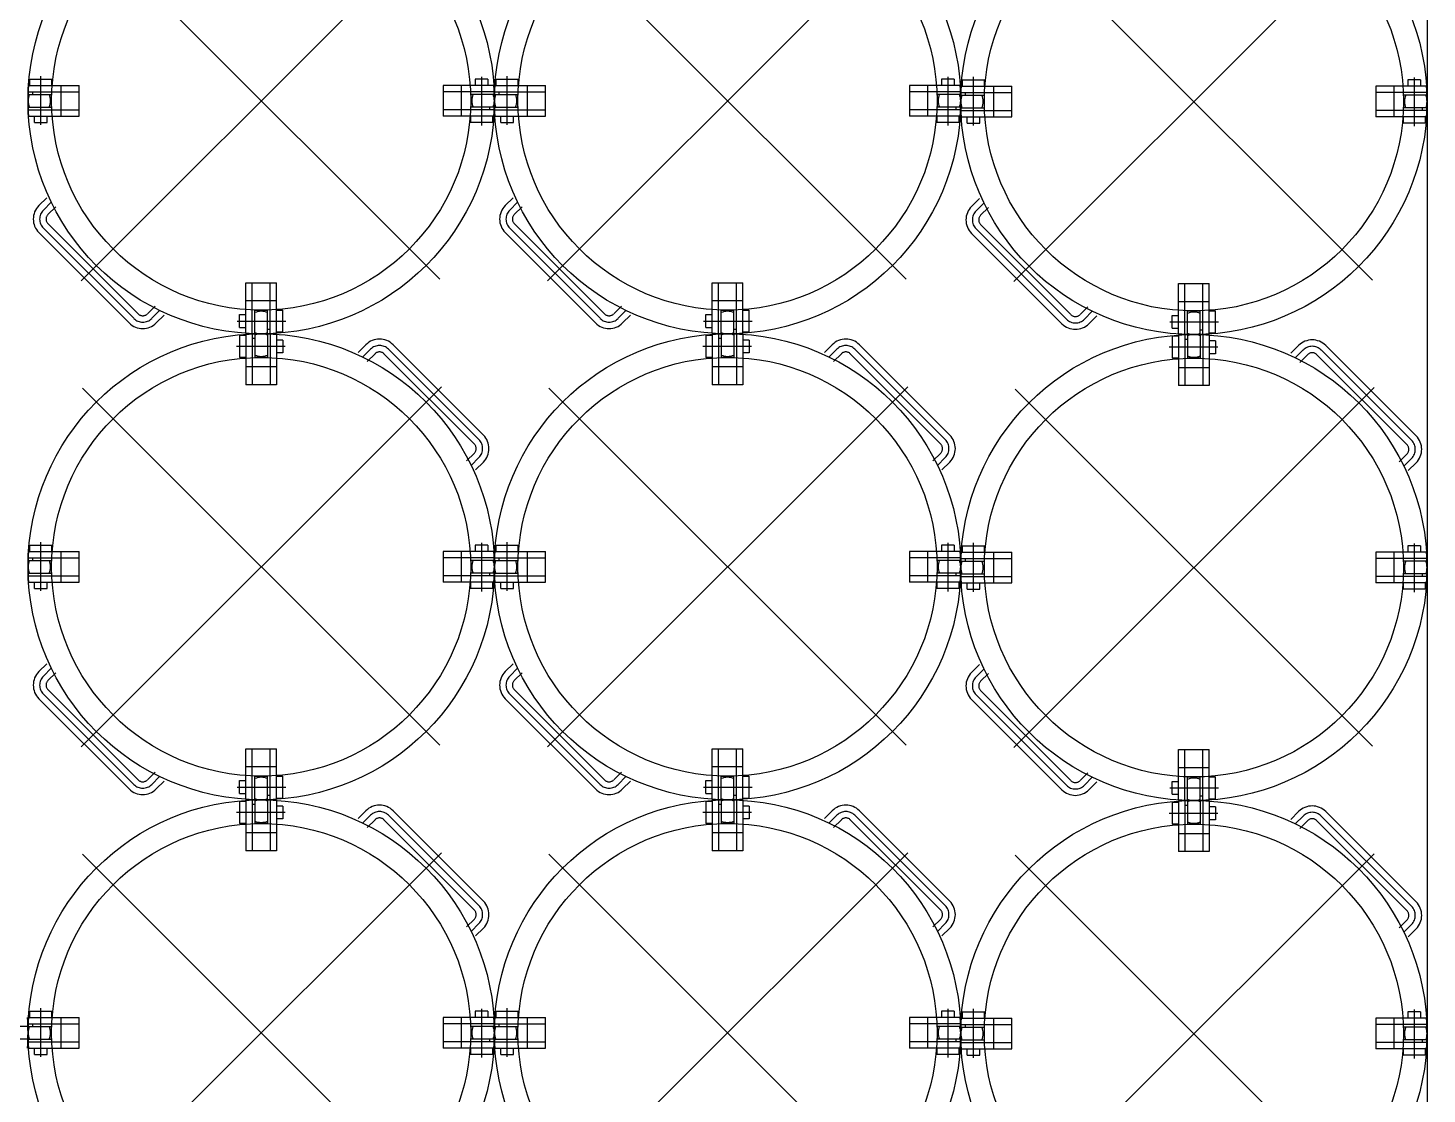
# Model space of a CAD drawing. Header units: millimetres. Extents: x 2185 to 8290, y 601 to 2456.
# Drawn here: x 6667.5 to 6678.45, y 1476.28 to 1484.63 of the extents above; entities that cross this region are included whole.
import ezdxf

# ---------------------------------------------------------------- set-up
doc = ezdxf.new("R2010")
doc.units = ezdxf.units.MM
doc.linetypes.add('CENTER2', pattern=[28.575, 19.05, -3.175, 3.175, -3.175])
doc.layers.add('НОВЫЙ', color=7, linetype='Continuous')
doc.layers.add('ТХ', color=7, linetype='Continuous')

msp = doc.modelspace()

# ---------------------------------------------------------------- linework, layer by layer
at = {"layer": 'НОВЫЙ', "color": 3, "linetype": 'CENTER2'}
for p, q in [((6667.915, 1482.648), (6670.735, 1485.467)), ((6670.723, 1482.66), (6667.927, 1485.456)), ((6671.565, 1482.648), (6674.385, 1485.467)), ((6674.373, 1482.66), (6671.577, 1485.456)), ((6675.215, 1482.642), (6678.035, 1485.461)), ((6678.023, 1482.653), (6675.227, 1485.45)), ((6667.915, 1478.998), (6670.735, 1481.817)), ((6670.723, 1479.01), (6667.927, 1481.806)), ((6671.565, 1478.998), (6674.385, 1481.817)), ((6674.373, 1479.01), (6671.577, 1481.806)), ((6675.215, 1478.992), (6678.035, 1481.811)), ((6678.023, 1479.003), (6675.227, 1481.8)), ((6667.915, 1475.348), (6670.735, 1478.167)), ((6670.723, 1475.36), (6667.927, 1478.156)), ((6671.565, 1475.348), (6674.385, 1478.167)), ((6674.373, 1475.36), (6671.577, 1478.156)), ((6675.215, 1475.342), (6678.035, 1478.161)), ((6678.023, 1475.353), (6675.227, 1478.15))]:
    msp.add_line(p, q, dxfattribs=at)
at = {"layer": 'НОВЫЙ', "color": 121, "linetype": 'CENTER2', "ltscale": 0.1}
for p, q in [((6667.6, 1483.869), (6667.6, 1484.251)), ((6671.05, 1484.246), (6671.05, 1483.865)), ((6671.25, 1483.869), (6671.25, 1484.251)), ((6674.7, 1484.246), (6674.7, 1483.865)), ((6674.9, 1483.863), (6674.9, 1484.245)), ((6678.35, 1484.24), (6678.35, 1483.858)), ((6669.136, 1482.333), (6669.518, 1482.333)), ((6672.786, 1482.333), (6673.168, 1482.333)), ((6676.436, 1482.327), (6676.818, 1482.327)), ((6669.513, 1482.133), (6669.132, 1482.133)), ((6673.163, 1482.133), (6672.782, 1482.133)), ((6676.813, 1482.127), (6676.432, 1482.127)), ((6667.6, 1480.219), (6667.6, 1480.601)), ((6671.05, 1480.596), (6671.05, 1480.215)), ((6671.25, 1480.219), (6671.25, 1480.601)), ((6674.7, 1480.596), (6674.7, 1480.215)), ((6674.9, 1480.213), (6674.9, 1480.595)), ((6678.35, 1480.59), (6678.35, 1480.208)), ((6669.136, 1478.683), (6669.518, 1478.683)), ((6672.786, 1478.683), (6673.168, 1478.683)), ((6676.436, 1478.677), (6676.818, 1478.677)), ((6669.513, 1478.483), (6669.132, 1478.483)), ((6673.163, 1478.483), (6672.782, 1478.483)), ((6676.813, 1478.477), (6676.432, 1478.477)), ((6667.6, 1476.569), (6667.6, 1476.951)), ((6671.05, 1476.946), (6671.05, 1476.565)), ((6671.25, 1476.569), (6671.25, 1476.951)), ((6674.7, 1476.946), (6674.7, 1476.565)), ((6674.9, 1476.563), (6674.9, 1476.945)), ((6678.35, 1476.94), (6678.35, 1476.558))]:
    msp.add_line(p, q, dxfattribs=at)
at = {"layer": 'НОВЫЙ', "color": 121, "linetype": 'CENTER2', "ltscale": 0.5}
for p, q in [((6667.585, 1483.237), (6667.646, 1483.299)), ((6671.235, 1483.237), (6671.296, 1483.299)), ((6674.885, 1483.231), (6674.946, 1483.292)), ((6667.621, 1483.202), (6667.682, 1483.263)), ((6667.656, 1483.167), (6667.717, 1483.228)), ((6671.271, 1483.202), (6671.332, 1483.263)), ((6671.306, 1483.167), (6671.367, 1483.228)), ((6674.921, 1483.196), (6674.982, 1483.257)), ((6674.956, 1483.161), (6675.017, 1483.222)), ((6668.363, 1482.389), (6667.656, 1483.096)), ((6672.013, 1482.389), (6671.306, 1483.096)), ((6675.663, 1482.383), (6674.956, 1483.09)), ((6668.292, 1482.318), (6667.585, 1483.025)), ((6668.328, 1482.354), (6667.621, 1483.061)), ((6671.942, 1482.318), (6671.235, 1483.025)), ((6671.978, 1482.354), (6671.271, 1483.061)), ((6675.592, 1482.312), (6674.885, 1483.019)), ((6675.628, 1482.347), (6674.921, 1483.055)), ((6668.434, 1482.389), (6668.495, 1482.45)), ((6668.469, 1482.354), (6668.53, 1482.415)), ((6672.084, 1482.389), (6672.145, 1482.45)), ((6672.119, 1482.354), (6672.18, 1482.415)), ((6675.734, 1482.383), (6675.795, 1482.444)), ((6668.504, 1482.318), (6668.566, 1482.379)), ((6672.154, 1482.318), (6672.216, 1482.379)), ((6675.769, 1482.347), (6675.83, 1482.409)), ((6675.804, 1482.312), (6675.866, 1482.373)), ((6670.145, 1482.147), (6670.084, 1482.086)), ((6670.18, 1482.112), (6670.119, 1482.051)), ((6671.029, 1481.405), (6670.322, 1482.112)), ((6671.064, 1481.44), (6670.357, 1482.147)), ((6673.795, 1482.147), (6673.734, 1482.086)), ((6673.83, 1482.112), (6673.769, 1482.051)), ((6674.679, 1481.405), (6673.972, 1482.112)), ((6674.714, 1481.44), (6674.007, 1482.147)), ((6677.445, 1482.141), (6677.384, 1482.08)), ((6677.48, 1482.106), (6677.419, 1482.045)), ((6678.329, 1481.399), (6677.622, 1482.106)), ((6678.364, 1481.434), (6677.657, 1482.141)), ((6670.216, 1482.076), (6670.155, 1482.015)), ((6670.994, 1481.369), (6670.286, 1482.076)), ((6673.866, 1482.076), (6673.805, 1482.015)), ((6674.644, 1481.369), (6673.936, 1482.076)), ((6677.516, 1482.07), (6677.455, 1482.009)), ((6678.294, 1481.363), (6677.586, 1482.07)), ((6670.994, 1481.299), (6670.932, 1481.237)), ((6671.029, 1481.263), (6670.968, 1481.202)), ((6671.064, 1481.228), (6671.003, 1481.167)), ((6674.644, 1481.299), (6674.582, 1481.237)), ((6674.679, 1481.263), (6674.618, 1481.202)), ((6674.714, 1481.228), (6674.653, 1481.167)), ((6678.294, 1481.293), (6678.232, 1481.231)), ((6678.329, 1481.257), (6678.268, 1481.196)), ((6678.364, 1481.222), (6678.303, 1481.161)), ((6667.585, 1479.587), (6667.646, 1479.649)), ((6667.621, 1479.552), (6667.682, 1479.613)), ((6667.656, 1479.517), (6667.717, 1479.578)), ((6671.235, 1479.587), (6671.296, 1479.649)), ((6671.271, 1479.552), (6671.332, 1479.613)), ((6671.306, 1479.517), (6671.367, 1479.578)), ((6674.885, 1479.581), (6674.946, 1479.642)), ((6674.921, 1479.546), (6674.982, 1479.607)), ((6674.956, 1479.511), (6675.017, 1479.572)), ((6668.292, 1478.668), (6667.585, 1479.375)), ((6668.328, 1478.704), (6667.621, 1479.411)), ((6668.363, 1478.739), (6667.656, 1479.446)), ((6671.942, 1478.668), (6671.235, 1479.375)), ((6671.978, 1478.704), (6671.271, 1479.411)), ((6672.013, 1478.739), (6671.306, 1479.446)), ((6675.592, 1478.662), (6674.885, 1479.369)), ((6675.628, 1478.697), (6674.921, 1479.405)), ((6675.663, 1478.733), (6674.956, 1479.44)), ((6668.434, 1478.739), (6668.495, 1478.8)), ((6672.084, 1478.739), (6672.145, 1478.8)), ((6668.469, 1478.704), (6668.53, 1478.765)), ((6668.504, 1478.668), (6668.566, 1478.729)), ((6672.119, 1478.704), (6672.18, 1478.765)), ((6672.154, 1478.668), (6672.216, 1478.729)), ((6675.734, 1478.733), (6675.795, 1478.794)), ((6675.769, 1478.697), (6675.83, 1478.759)), ((6675.804, 1478.662), (6675.866, 1478.723)), ((6670.145, 1478.497), (6670.084, 1478.436)), ((6671.064, 1477.79), (6670.357, 1478.497)), ((6673.795, 1478.497), (6673.734, 1478.436)), ((6674.714, 1477.79), (6674.007, 1478.497)), ((6677.445, 1478.491), (6677.384, 1478.43)), ((6678.364, 1477.784), (6677.657, 1478.491)), ((6670.18, 1478.462), (6670.119, 1478.401)), ((6670.216, 1478.426), (6670.155, 1478.365)), ((6670.994, 1477.719), (6670.286, 1478.426)), ((6671.029, 1477.755), (6670.322, 1478.462)), ((6673.83, 1478.462), (6673.769, 1478.401)), ((6673.866, 1478.426), (6673.805, 1478.365)), ((6674.644, 1477.719), (6673.936, 1478.426)), ((6674.679, 1477.755), (6673.972, 1478.462)), ((6677.48, 1478.456), (6677.419, 1478.395)), ((6677.516, 1478.42), (6677.455, 1478.359)), ((6678.294, 1477.713), (6677.586, 1478.42)), ((6678.329, 1477.749), (6677.622, 1478.456)), ((6670.994, 1477.649), (6670.932, 1477.587)), ((6671.029, 1477.613), (6670.968, 1477.552)), ((6674.644, 1477.649), (6674.582, 1477.587)), ((6674.679, 1477.613), (6674.618, 1477.552)), ((6678.294, 1477.643), (6678.232, 1477.581)), ((6678.329, 1477.607), (6678.268, 1477.546)), ((6671.064, 1477.578), (6671.003, 1477.517)), ((6674.714, 1477.578), (6674.653, 1477.517)), ((6678.364, 1477.572), (6678.303, 1477.511))]:
    msp.add_line(p, q, dxfattribs=at)
for centre, radius, start, end in [((6667.691, 1483.131), 0.15, 135, 225), ((6667.691, 1483.131), 0.1, 135, 225), ((6671.341, 1483.131), 0.15, 135, 225), ((6671.341, 1483.131), 0.1, 135, 225), ((6674.991, 1483.125), 0.15, 135, 225), ((6674.991, 1483.125), 0.1, 135, 225), ((6667.691, 1483.131), 0.05, 135, 225), ((6671.341, 1483.131), 0.05, 135, 225), ((6674.991, 1483.125), 0.05, 135, 225), ((6668.398, 1482.424), 0.15, 225, 315), ((6668.398, 1482.424), 0.1, 225, 315), ((6668.398, 1482.424), 0.05, 225, 315), ((6672.048, 1482.424), 0.15, 225, 315), ((6672.048, 1482.424), 0.1, 225, 315), ((6672.048, 1482.424), 0.05, 225, 315), ((6675.698, 1482.418), 0.15, 225, 315), ((6675.698, 1482.418), 0.1, 225, 315), ((6675.698, 1482.418), 0.05, 225, 315), ((6670.251, 1482.041), 0.15, 45, 135), ((6673.901, 1482.041), 0.15, 45, 135), ((6670.251, 1482.041), 0.1, 45, 135), ((6670.251, 1482.041), 0.05, 45, 135), ((6673.901, 1482.041), 0.1, 45, 135), ((6673.901, 1482.041), 0.05, 45, 135), ((6677.551, 1482.035), 0.15, 45, 135), ((6677.551, 1482.035), 0.1, 45, 135), ((6677.551, 1482.035), 0.05, 45, 135), ((6670.958, 1481.334), 0.15, 315, 45), ((6674.608, 1481.334), 0.15, 315, 45), ((6678.258, 1481.328), 0.15, 315, 45), ((6670.958, 1481.334), 0.05, 315, 45), ((6670.958, 1481.334), 0.1, 315, 45), ((6674.608, 1481.334), 0.05, 315, 45), ((6674.608, 1481.334), 0.1, 315, 45), ((6678.258, 1481.328), 0.05, 315, 45), ((6678.258, 1481.328), 0.1, 315, 45), ((6667.691, 1479.481), 0.15, 135, 225), ((6671.341, 1479.481), 0.15, 135, 225), ((6674.991, 1479.475), 0.15, 135, 225), ((6667.691, 1479.481), 0.1, 135, 225), ((6667.691, 1479.481), 0.05, 135, 225), ((6671.341, 1479.481), 0.1, 135, 225), ((6671.341, 1479.481), 0.05, 135, 225), ((6674.991, 1479.475), 0.1, 135, 225), ((6674.991, 1479.475), 0.05, 135, 225), ((6668.398, 1478.774), 0.1, 225, 315), ((6668.398, 1478.774), 0.05, 225, 315), ((6672.048, 1478.774), 0.1, 225, 315), ((6672.048, 1478.774), 0.05, 225, 315), ((6675.698, 1478.768), 0.1, 225, 315), ((6675.698, 1478.768), 0.05, 225, 315), ((6668.398, 1478.774), 0.15, 225, 315), ((6672.048, 1478.774), 0.15, 225, 315), ((6675.698, 1478.768), 0.15, 225, 315), ((6670.251, 1478.391), 0.15, 45, 135), ((6670.251, 1478.391), 0.1, 45, 135), ((6673.901, 1478.391), 0.15, 45, 135), ((6673.901, 1478.391), 0.1, 45, 135), ((6677.551, 1478.385), 0.15, 45, 135), ((6677.551, 1478.385), 0.1, 45, 135), ((6670.251, 1478.391), 0.05, 45, 135), ((6673.901, 1478.391), 0.05, 45, 135), ((6677.551, 1478.385), 0.05, 45, 135), ((6670.958, 1477.684), 0.05, 315, 45), ((6670.958, 1477.684), 0.1, 315, 45), ((6670.958, 1477.684), 0.15, 315, 45), ((6674.608, 1477.684), 0.05, 315, 45), ((6674.608, 1477.684), 0.1, 315, 45), ((6674.608, 1477.684), 0.15, 315, 45), ((6678.258, 1477.678), 0.05, 315, 45), ((6678.258, 1477.678), 0.1, 315, 45), ((6678.258, 1477.678), 0.15, 315, 45)]:
    msp.add_arc(centre, radius, start, end, dxfattribs=at)
at = {"layer": 'ТХ', "color": 3, "ltscale": 0.2}
msp.add_line((6678.45, 1500.483), (6678.45, 1457.683), dxfattribs=at)
at = {"layer": 'ТХ', "color": 121, "ltscale": 0.6}
for p, q in [((6667.504, 1484.178), (6667.9, 1484.178)), ((6667.514, 1484.228), (6667.686, 1484.228)), ((6667.514, 1484.178), (6667.514, 1484.228)), ((6667.686, 1484.178), (6667.686, 1484.228)), ((6667.76, 1483.938), (6667.76, 1484.178)), ((6667.9, 1483.938), (6667.9, 1484.178)), ((6670.75, 1484.178), (6670.75, 1483.938)), ((6671.146, 1484.178), (6670.75, 1484.178)), ((6670.89, 1484.178), (6670.89, 1483.938)), ((6671, 1484.228), (6671, 1484.178)), ((6671.1, 1484.228), (6671, 1484.228)), ((6671.1, 1484.228), (6671.1, 1484.178)), ((6671.154, 1484.178), (6671.55, 1484.178)), ((6671.164, 1484.228), (6671.336, 1484.228)), ((6671.164, 1484.178), (6671.164, 1484.228)), ((6671.336, 1484.178), (6671.336, 1484.228)), ((6671.41, 1483.938), (6671.41, 1484.178)), ((6671.55, 1483.938), (6671.55, 1484.178)), ((6674.4, 1484.178), (6674.4, 1483.938)), ((6674.796, 1484.178), (6674.4, 1484.178)), ((6674.54, 1484.178), (6674.54, 1483.938)), ((6674.65, 1484.228), (6674.65, 1484.178)), ((6674.75, 1484.228), (6674.65, 1484.228)), ((6674.75, 1484.228), (6674.75, 1484.178)), ((6674.804, 1484.172), (6675.2, 1484.172)), ((6674.814, 1484.222), (6674.986, 1484.222)), ((6674.814, 1484.172), (6674.814, 1484.222)), ((6674.986, 1484.172), (6674.986, 1484.222)), ((6675.06, 1483.932), (6675.06, 1484.172)), ((6675.2, 1483.932), (6675.2, 1484.172)), ((6678.05, 1484.172), (6678.05, 1483.932)), ((6678.446, 1484.172), (6678.05, 1484.172)), ((6678.19, 1484.172), (6678.19, 1483.932)), ((6678.3, 1484.222), (6678.3, 1484.172)), ((6678.4, 1484.222), (6678.3, 1484.222)), ((6678.4, 1484.222), (6678.4, 1484.172)), ((6667.5, 1484.108), (6667.685, 1484.108)), ((6667.501, 1484.128), (6667.9, 1484.128)), ((6667.537, 1484.108), (6667.537, 1484.128)), ((6667.685, 1484.008), (6667.685, 1484.108)), ((6671.148, 1484.128), (6670.75, 1484.128)), ((6670.965, 1484.108), (6670.965, 1484.008)), ((6671.15, 1484.108), (6670.965, 1484.108)), ((6671.15, 1484.108), (6671.335, 1484.108)), ((6671.151, 1484.128), (6671.55, 1484.128)), ((6671.187, 1484.108), (6671.187, 1484.128)), ((6671.335, 1484.008), (6671.335, 1484.108)), ((6674.798, 1484.128), (6674.4, 1484.128)), ((6674.615, 1484.108), (6674.615, 1484.008)), ((6674.8, 1484.108), (6674.615, 1484.108)), ((6674.8, 1484.102), (6674.985, 1484.102)), ((6674.801, 1484.122), (6675.2, 1484.122)), ((6674.837, 1484.102), (6674.837, 1484.122)), ((6674.985, 1484.002), (6674.985, 1484.102)), ((6678.448, 1484.122), (6678.05, 1484.122)), ((6678.265, 1484.102), (6678.265, 1484.002)), ((6678.45, 1484.102), (6678.265, 1484.102)), ((6667.5, 1484.008), (6667.685, 1484.008)), ((6667.501, 1483.988), (6667.9, 1483.988)), ((6671.148, 1483.988), (6670.75, 1483.988)), ((6671.15, 1484.008), (6670.965, 1484.008)), ((6671.112, 1484.008), (6671.112, 1483.988)), ((6671.15, 1484.008), (6671.335, 1484.008)), ((6671.151, 1483.988), (6671.55, 1483.988)), ((6674.798, 1483.988), (6674.4, 1483.988)), ((6674.8, 1484.008), (6674.615, 1484.008)), ((6674.762, 1484.008), (6674.762, 1483.988)), ((6674.8, 1484.002), (6674.985, 1484.002)), ((6674.801, 1483.982), (6675.2, 1483.982)), ((6678.448, 1483.982), (6678.05, 1483.982)), ((6678.45, 1484.002), (6678.265, 1484.002)), ((6678.412, 1484.002), (6678.412, 1483.982)), ((6667.504, 1483.938), (6667.9, 1483.938)), ((6667.55, 1483.888), (6667.55, 1483.938)), ((6667.55, 1483.888), (6667.65, 1483.888)), ((6667.65, 1483.888), (6667.65, 1483.938)), ((6671.146, 1483.938), (6670.75, 1483.938)), ((6670.964, 1483.938), (6670.964, 1483.888)), ((6671.136, 1483.888), (6670.964, 1483.888)), ((6671.136, 1483.938), (6671.136, 1483.888)), ((6671.154, 1483.938), (6671.55, 1483.938)), ((6671.2, 1483.888), (6671.2, 1483.938)), ((6671.2, 1483.888), (6671.3, 1483.888)), ((6671.3, 1483.888), (6671.3, 1483.938)), ((6674.796, 1483.938), (6674.4, 1483.938)), ((6674.614, 1483.938), (6674.614, 1483.888)), ((6674.786, 1483.888), (6674.614, 1483.888)), ((6674.786, 1483.938), (6674.786, 1483.888)), ((6674.804, 1483.932), (6675.2, 1483.932)), ((6674.85, 1483.882), (6674.85, 1483.932)), ((6674.85, 1483.882), (6674.95, 1483.882)), ((6674.95, 1483.882), (6674.95, 1483.932)), ((6678.446, 1483.932), (6678.05, 1483.932)), ((6678.264, 1483.932), (6678.264, 1483.882)), ((6678.436, 1483.882), (6678.264, 1483.882)), ((6678.436, 1483.932), (6678.436, 1483.882)), ((6669.205, 1482.633), (6669.445, 1482.633)), ((6669.205, 1482.237), (6669.205, 1482.633)), ((6669.255, 1482.234), (6669.255, 1482.633)), ((6669.395, 1482.234), (6669.395, 1482.633)), ((6669.445, 1482.237), (6669.445, 1482.633)), ((6672.855, 1482.633), (6673.095, 1482.633)), ((6672.855, 1482.237), (6672.855, 1482.633)), ((6672.905, 1482.234), (6672.905, 1482.633)), ((6673.045, 1482.234), (6673.045, 1482.633)), ((6673.095, 1482.237), (6673.095, 1482.633)), ((6676.505, 1482.627), (6676.745, 1482.627)), ((6676.505, 1482.231), (6676.505, 1482.627)), ((6676.555, 1482.228), (6676.555, 1482.627)), ((6676.695, 1482.228), (6676.695, 1482.627)), ((6676.745, 1482.231), (6676.745, 1482.627)), ((6669.205, 1482.493), (6669.445, 1482.493)), ((6669.275, 1482.418), (6669.375, 1482.418)), ((6669.275, 1482.233), (6669.275, 1482.418)), ((6669.375, 1482.233), (6669.375, 1482.418)), ((6669.445, 1482.419), (6669.495, 1482.419)), ((6669.495, 1482.247), (6669.495, 1482.419)), ((6672.855, 1482.493), (6673.095, 1482.493)), ((6672.925, 1482.418), (6673.025, 1482.418)), ((6672.925, 1482.233), (6672.925, 1482.418)), ((6673.025, 1482.233), (6673.025, 1482.418)), ((6673.095, 1482.419), (6673.145, 1482.419)), ((6673.145, 1482.247), (6673.145, 1482.419)), ((6676.505, 1482.487), (6676.745, 1482.487)), ((6676.575, 1482.412), (6676.675, 1482.412)), ((6676.575, 1482.227), (6676.575, 1482.412)), ((6676.675, 1482.227), (6676.675, 1482.412)), ((6676.745, 1482.413), (6676.795, 1482.413)), ((6676.795, 1482.241), (6676.795, 1482.413)), ((6669.155, 1482.383), (6669.205, 1482.383)), ((6669.155, 1482.283), (6669.155, 1482.383)), ((6672.805, 1482.383), (6672.855, 1482.383)), ((6672.805, 1482.283), (6672.805, 1482.383)), ((6676.455, 1482.377), (6676.505, 1482.377)), ((6676.455, 1482.277), (6676.455, 1482.377)), ((6669.155, 1482.283), (6669.205, 1482.283)), ((6669.155, 1482.219), (6669.155, 1482.047)), ((6669.205, 1482.219), (6669.155, 1482.219)), ((6669.205, 1482.229), (6669.205, 1481.833)), ((6669.255, 1482.231), (6669.255, 1481.833)), ((6669.275, 1482.195), (6669.255, 1482.195)), ((6669.275, 1482.233), (6669.275, 1482.048)), ((6669.375, 1482.27), (6669.395, 1482.27)), ((6669.375, 1482.233), (6669.375, 1482.048)), ((6669.395, 1482.231), (6669.395, 1481.833)), ((6669.445, 1482.247), (6669.495, 1482.247)), ((6669.445, 1482.229), (6669.445, 1481.833)), ((6672.805, 1482.283), (6672.855, 1482.283)), ((6672.805, 1482.219), (6672.805, 1482.047)), ((6672.855, 1482.219), (6672.805, 1482.219)), ((6672.855, 1482.229), (6672.855, 1481.833)), ((6672.905, 1482.231), (6672.905, 1481.833)), ((6672.925, 1482.195), (6672.905, 1482.195)), ((6672.925, 1482.233), (6672.925, 1482.048)), ((6673.025, 1482.27), (6673.045, 1482.27)), ((6673.025, 1482.233), (6673.025, 1482.048)), ((6673.045, 1482.231), (6673.045, 1481.833)), ((6673.095, 1482.247), (6673.145, 1482.247)), ((6673.095, 1482.229), (6673.095, 1481.833)), ((6676.455, 1482.277), (6676.505, 1482.277)), ((6676.455, 1482.213), (6676.455, 1482.041)), ((6676.505, 1482.213), (6676.455, 1482.213)), ((6676.505, 1482.223), (6676.505, 1481.827)), ((6676.555, 1482.225), (6676.555, 1481.827)), ((6676.575, 1482.227), (6676.575, 1482.042)), ((6676.675, 1482.264), (6676.695, 1482.264)), ((6676.675, 1482.227), (6676.675, 1482.042)), ((6676.695, 1482.225), (6676.695, 1481.827)), ((6676.745, 1482.241), (6676.795, 1482.241)), ((6676.745, 1482.223), (6676.745, 1481.827)), ((6669.495, 1482.183), (6669.445, 1482.183)), ((6669.495, 1482.083), (6669.445, 1482.083)), ((6669.495, 1482.183), (6669.495, 1482.083)), ((6673.145, 1482.183), (6673.095, 1482.183)), ((6673.145, 1482.083), (6673.095, 1482.083)), ((6673.145, 1482.183), (6673.145, 1482.083)), ((6676.575, 1482.189), (6676.555, 1482.189)), ((6676.795, 1482.177), (6676.745, 1482.177)), ((6676.795, 1482.177), (6676.795, 1482.077)), ((6669.205, 1482.047), (6669.155, 1482.047)), ((6669.445, 1481.973), (6669.205, 1481.973)), ((6669.375, 1482.048), (6669.275, 1482.048)), ((6672.855, 1482.047), (6672.805, 1482.047)), ((6673.095, 1481.973), (6672.855, 1481.973)), ((6673.025, 1482.048), (6672.925, 1482.048)), ((6676.505, 1482.041), (6676.455, 1482.041)), ((6676.675, 1482.042), (6676.575, 1482.042)), ((6676.795, 1482.077), (6676.745, 1482.077)), ((6676.745, 1481.967), (6676.505, 1481.967)), ((6669.445, 1481.833), (6669.205, 1481.833)), ((6673.095, 1481.833), (6672.855, 1481.833)), ((6676.745, 1481.827), (6676.505, 1481.827)), ((6667.514, 1480.578), (6667.686, 1480.578)), ((6667.514, 1480.528), (6667.514, 1480.578)), ((6667.686, 1480.528), (6667.686, 1480.578)), ((6671, 1480.578), (6671, 1480.528)), ((6671.1, 1480.578), (6671, 1480.578)), ((6671.1, 1480.578), (6671.1, 1480.528)), ((6671.164, 1480.578), (6671.336, 1480.578)), ((6671.164, 1480.528), (6671.164, 1480.578)), ((6671.336, 1480.528), (6671.336, 1480.578)), ((6674.65, 1480.578), (6674.65, 1480.528)), ((6674.75, 1480.578), (6674.65, 1480.578)), ((6674.75, 1480.578), (6674.75, 1480.528)), ((6674.814, 1480.572), (6674.986, 1480.572)), ((6674.814, 1480.522), (6674.814, 1480.572)), ((6674.986, 1480.522), (6674.986, 1480.572)), ((6678.3, 1480.572), (6678.3, 1480.522)), ((6678.4, 1480.572), (6678.3, 1480.572)), ((6678.4, 1480.572), (6678.4, 1480.522)), ((6667.5, 1480.458), (6667.685, 1480.458)), ((6667.501, 1480.478), (6667.9, 1480.478)), ((6667.504, 1480.528), (6667.9, 1480.528)), ((6667.537, 1480.458), (6667.537, 1480.478)), ((6667.685, 1480.358), (6667.685, 1480.458)), ((6667.76, 1480.288), (6667.76, 1480.528)), ((6667.9, 1480.288), (6667.9, 1480.528)), ((6670.75, 1480.528), (6670.75, 1480.288)), ((6671.146, 1480.528), (6670.75, 1480.528)), ((6671.148, 1480.478), (6670.75, 1480.478)), ((6670.89, 1480.528), (6670.89, 1480.288)), ((6670.965, 1480.458), (6670.965, 1480.358)), ((6671.15, 1480.458), (6670.965, 1480.458)), ((6671.15, 1480.458), (6671.335, 1480.458)), ((6671.151, 1480.478), (6671.55, 1480.478)), ((6671.154, 1480.528), (6671.55, 1480.528)), ((6671.187, 1480.458), (6671.187, 1480.478)), ((6671.335, 1480.358), (6671.335, 1480.458)), ((6671.41, 1480.288), (6671.41, 1480.528)), ((6671.55, 1480.288), (6671.55, 1480.528)), ((6674.4, 1480.528), (6674.4, 1480.288)), ((6674.796, 1480.528), (6674.4, 1480.528)), ((6674.798, 1480.478), (6674.4, 1480.478)), ((6674.54, 1480.528), (6674.54, 1480.288)), ((6674.615, 1480.458), (6674.615, 1480.358)), ((6674.8, 1480.458), (6674.615, 1480.458)), ((6674.8, 1480.452), (6674.985, 1480.452)), ((6674.801, 1480.472), (6675.2, 1480.472)), ((6674.804, 1480.522), (6675.2, 1480.522)), ((6674.837, 1480.452), (6674.837, 1480.472)), ((6674.985, 1480.352), (6674.985, 1480.452)), ((6675.06, 1480.282), (6675.06, 1480.522)), ((6675.2, 1480.282), (6675.2, 1480.522)), ((6678.05, 1480.522), (6678.05, 1480.282)), ((6678.446, 1480.522), (6678.05, 1480.522)), ((6678.448, 1480.472), (6678.05, 1480.472)), ((6678.19, 1480.522), (6678.19, 1480.282)), ((6678.265, 1480.452), (6678.265, 1480.352)), ((6678.45, 1480.452), (6678.265, 1480.452)), ((6667.5, 1480.358), (6667.685, 1480.358)), ((6667.501, 1480.338), (6667.9, 1480.338)), ((6671.148, 1480.338), (6670.75, 1480.338)), ((6671.15, 1480.358), (6670.965, 1480.358)), ((6671.112, 1480.358), (6671.112, 1480.338)), ((6671.15, 1480.358), (6671.335, 1480.358)), ((6671.151, 1480.338), (6671.55, 1480.338)), ((6674.798, 1480.338), (6674.4, 1480.338)), ((6674.8, 1480.358), (6674.615, 1480.358)), ((6674.762, 1480.358), (6674.762, 1480.338)), ((6674.8, 1480.352), (6674.985, 1480.352)), ((6674.801, 1480.332), (6675.2, 1480.332)), ((6678.448, 1480.332), (6678.05, 1480.332)), ((6678.45, 1480.352), (6678.265, 1480.352)), ((6678.412, 1480.352), (6678.412, 1480.332)), ((6667.504, 1480.288), (6667.9, 1480.288)), ((6667.55, 1480.238), (6667.55, 1480.288)), ((6667.55, 1480.238), (6667.65, 1480.238)), ((6667.65, 1480.238), (6667.65, 1480.288)), ((6671.146, 1480.288), (6670.75, 1480.288)), ((6670.964, 1480.288), (6670.964, 1480.238)), ((6671.136, 1480.238), (6670.964, 1480.238)), ((6671.136, 1480.288), (6671.136, 1480.238)), ((6671.154, 1480.288), (6671.55, 1480.288)), ((6671.2, 1480.238), (6671.2, 1480.288)), ((6671.2, 1480.238), (6671.3, 1480.238)), ((6671.3, 1480.238), (6671.3, 1480.288)), ((6674.796, 1480.288), (6674.4, 1480.288)), ((6674.614, 1480.288), (6674.614, 1480.238)), ((6674.786, 1480.238), (6674.614, 1480.238)), ((6674.786, 1480.288), (6674.786, 1480.238)), ((6674.804, 1480.282), (6675.2, 1480.282)), ((6674.85, 1480.232), (6674.85, 1480.282)), ((6674.85, 1480.232), (6674.95, 1480.232)), ((6674.95, 1480.232), (6674.95, 1480.282)), ((6678.446, 1480.282), (6678.05, 1480.282)), ((6678.264, 1480.282), (6678.264, 1480.232)), ((6678.436, 1480.232), (6678.264, 1480.232)), ((6678.436, 1480.282), (6678.436, 1480.232)), ((6669.205, 1478.983), (6669.445, 1478.983)), ((6669.205, 1478.587), (6669.205, 1478.983)), ((6669.255, 1478.584), (6669.255, 1478.983)), ((6669.395, 1478.584), (6669.395, 1478.983)), ((6669.445, 1478.587), (6669.445, 1478.983)), ((6672.855, 1478.983), (6673.095, 1478.983)), ((6672.855, 1478.587), (6672.855, 1478.983)), ((6672.905, 1478.584), (6672.905, 1478.983)), ((6673.045, 1478.584), (6673.045, 1478.983)), ((6673.095, 1478.587), (6673.095, 1478.983)), ((6676.505, 1478.977), (6676.745, 1478.977)), ((6676.505, 1478.581), (6676.505, 1478.977)), ((6676.555, 1478.578), (6676.555, 1478.977)), ((6676.695, 1478.578), (6676.695, 1478.977)), ((6676.745, 1478.581), (6676.745, 1478.977)), ((6669.205, 1478.843), (6669.445, 1478.843)), ((6672.855, 1478.843), (6673.095, 1478.843)), ((6676.505, 1478.837), (6676.745, 1478.837)), ((6669.155, 1478.733), (6669.205, 1478.733)), ((6669.155, 1478.633), (6669.155, 1478.733)), ((6669.275, 1478.768), (6669.375, 1478.768)), ((6669.275, 1478.583), (6669.275, 1478.768)), ((6669.375, 1478.583), (6669.375, 1478.768)), ((6669.445, 1478.769), (6669.495, 1478.769)), ((6669.495, 1478.597), (6669.495, 1478.769)), ((6672.805, 1478.733), (6672.855, 1478.733)), ((6672.805, 1478.633), (6672.805, 1478.733)), ((6672.925, 1478.768), (6673.025, 1478.768)), ((6672.925, 1478.583), (6672.925, 1478.768)), ((6673.025, 1478.583), (6673.025, 1478.768)), ((6673.095, 1478.769), (6673.145, 1478.769)), ((6673.145, 1478.597), (6673.145, 1478.769)), ((6676.455, 1478.727), (6676.505, 1478.727)), ((6676.455, 1478.627), (6676.455, 1478.727)), ((6676.575, 1478.762), (6676.675, 1478.762)), ((6676.575, 1478.577), (6676.575, 1478.762)), ((6676.675, 1478.577), (6676.675, 1478.762)), ((6676.745, 1478.763), (6676.795, 1478.763)), ((6676.795, 1478.591), (6676.795, 1478.763)), ((6669.155, 1478.633), (6669.205, 1478.633)), ((6669.205, 1478.579), (6669.205, 1478.183)), ((6669.255, 1478.581), (6669.255, 1478.183)), ((6669.275, 1478.583), (6669.275, 1478.398)), ((6669.375, 1478.62), (6669.395, 1478.62)), ((6669.375, 1478.583), (6669.375, 1478.398)), ((6669.395, 1478.581), (6669.395, 1478.183)), ((6669.445, 1478.597), (6669.495, 1478.597)), ((6669.445, 1478.579), (6669.445, 1478.183)), ((6672.805, 1478.633), (6672.855, 1478.633)), ((6672.855, 1478.579), (6672.855, 1478.183)), ((6672.905, 1478.581), (6672.905, 1478.183)), ((6672.925, 1478.583), (6672.925, 1478.398)), ((6673.025, 1478.62), (6673.045, 1478.62)), ((6673.025, 1478.583), (6673.025, 1478.398)), ((6673.045, 1478.581), (6673.045, 1478.183)), ((6673.095, 1478.597), (6673.145, 1478.597)), ((6673.095, 1478.579), (6673.095, 1478.183)), ((6676.455, 1478.627), (6676.505, 1478.627)), ((6676.675, 1478.614), (6676.695, 1478.614)), ((6676.745, 1478.591), (6676.795, 1478.591)), ((6669.155, 1478.569), (6669.155, 1478.397)), ((6669.205, 1478.569), (6669.155, 1478.569)), ((6669.275, 1478.545), (6669.255, 1478.545)), ((6669.495, 1478.533), (6669.445, 1478.533)), ((6669.495, 1478.533), (6669.495, 1478.433)), ((6672.805, 1478.569), (6672.805, 1478.397)), ((6672.855, 1478.569), (6672.805, 1478.569)), ((6672.925, 1478.545), (6672.905, 1478.545)), ((6673.145, 1478.533), (6673.095, 1478.533)), ((6673.145, 1478.533), (6673.145, 1478.433)), ((6676.455, 1478.563), (6676.455, 1478.391)), ((6676.505, 1478.563), (6676.455, 1478.563)), ((6676.505, 1478.573), (6676.505, 1478.177)), ((6676.555, 1478.575), (6676.555, 1478.177)), ((6676.575, 1478.539), (6676.555, 1478.539)), ((6676.575, 1478.577), (6676.575, 1478.392)), ((6676.675, 1478.577), (6676.675, 1478.392)), ((6676.695, 1478.575), (6676.695, 1478.177)), ((6676.745, 1478.573), (6676.745, 1478.177)), ((6676.795, 1478.527), (6676.745, 1478.527)), ((6676.795, 1478.527), (6676.795, 1478.427)), ((6669.205, 1478.397), (6669.155, 1478.397)), ((6669.375, 1478.398), (6669.275, 1478.398)), ((6669.495, 1478.433), (6669.445, 1478.433)), ((6672.855, 1478.397), (6672.805, 1478.397)), ((6673.025, 1478.398), (6672.925, 1478.398)), ((6673.145, 1478.433), (6673.095, 1478.433)), ((6676.505, 1478.391), (6676.455, 1478.391)), ((6676.675, 1478.392), (6676.575, 1478.392)), ((6676.795, 1478.427), (6676.745, 1478.427)), ((6669.445, 1478.323), (6669.205, 1478.323)), ((6673.095, 1478.323), (6672.855, 1478.323)), ((6676.745, 1478.317), (6676.505, 1478.317)), ((6669.445, 1478.183), (6669.205, 1478.183)), ((6673.095, 1478.183), (6672.855, 1478.183)), ((6676.745, 1478.177), (6676.505, 1478.177)), ((6667.501, 1476.828), (6667.9, 1476.828)), ((6667.504, 1476.878), (6667.9, 1476.878)), ((6667.514, 1476.928), (6667.686, 1476.928)), ((6667.514, 1476.878), (6667.514, 1476.928)), ((6667.537, 1476.808), (6667.537, 1476.828)), ((6667.686, 1476.878), (6667.686, 1476.928)), ((6667.76, 1476.638), (6667.76, 1476.878)), ((6667.9, 1476.638), (6667.9, 1476.878)), ((6670.75, 1476.878), (6670.75, 1476.638)), ((6671.146, 1476.878), (6670.75, 1476.878)), ((6671.148, 1476.828), (6670.75, 1476.828)), ((6670.89, 1476.878), (6670.89, 1476.638)), ((6671, 1476.928), (6671, 1476.878)), ((6671.1, 1476.928), (6671, 1476.928)), ((6671.1, 1476.928), (6671.1, 1476.878)), ((6671.151, 1476.828), (6671.55, 1476.828)), ((6671.154, 1476.878), (6671.55, 1476.878)), ((6671.164, 1476.928), (6671.336, 1476.928)), ((6671.164, 1476.878), (6671.164, 1476.928)), ((6671.187, 1476.808), (6671.187, 1476.828)), ((6671.336, 1476.878), (6671.336, 1476.928)), ((6671.41, 1476.638), (6671.41, 1476.878)), ((6671.55, 1476.638), (6671.55, 1476.878)), ((6674.4, 1476.878), (6674.4, 1476.638)), ((6674.796, 1476.878), (6674.4, 1476.878)), ((6674.798, 1476.828), (6674.4, 1476.828)), ((6674.54, 1476.878), (6674.54, 1476.638)), ((6674.65, 1476.928), (6674.65, 1476.878)), ((6674.75, 1476.928), (6674.65, 1476.928)), ((6674.75, 1476.928), (6674.75, 1476.878)), ((6674.804, 1476.872), (6675.2, 1476.872)), ((6674.814, 1476.922), (6674.986, 1476.922)), ((6674.814, 1476.872), (6674.814, 1476.922)), ((6674.986, 1476.872), (6674.986, 1476.922)), ((6675.06, 1476.632), (6675.06, 1476.872)), ((6675.2, 1476.632), (6675.2, 1476.872)), ((6678.05, 1476.872), (6678.05, 1476.632)), ((6678.446, 1476.872), (6678.05, 1476.872)), ((6678.19, 1476.872), (6678.19, 1476.632)), ((6678.3, 1476.922), (6678.3, 1476.872)), ((6678.4, 1476.922), (6678.3, 1476.922)), ((6678.4, 1476.922), (6678.4, 1476.872)), ((6667.5, 1476.808), (6667.315, 1476.808)), ((6667.5, 1476.808), (6667.685, 1476.808)), ((6667.685, 1476.708), (6667.685, 1476.808)), ((6670.965, 1476.808), (6670.965, 1476.708)), ((6671.15, 1476.808), (6670.965, 1476.808)), ((6671.15, 1476.808), (6671.335, 1476.808)), ((6671.335, 1476.708), (6671.335, 1476.808)), ((6674.615, 1476.808), (6674.615, 1476.708)), ((6674.8, 1476.808), (6674.615, 1476.808)), ((6674.8, 1476.802), (6674.985, 1476.802)), ((6674.801, 1476.822), (6675.2, 1476.822)), ((6674.837, 1476.802), (6674.837, 1476.822)), ((6674.985, 1476.702), (6674.985, 1476.802)), ((6678.448, 1476.822), (6678.05, 1476.822)), ((6678.265, 1476.802), (6678.265, 1476.702)), ((6678.45, 1476.802), (6678.265, 1476.802)), ((6667.5, 1476.708), (6667.315, 1476.708)), ((6667.5, 1476.708), (6667.685, 1476.708)), ((6667.501, 1476.688), (6667.9, 1476.688)), ((6667.504, 1476.638), (6667.9, 1476.638)), ((6667.55, 1476.588), (6667.55, 1476.638)), ((6667.65, 1476.588), (6667.65, 1476.638)), ((6671.148, 1476.688), (6670.75, 1476.688)), ((6671.146, 1476.638), (6670.75, 1476.638)), ((6670.964, 1476.638), (6670.964, 1476.588)), ((6671.15, 1476.708), (6670.965, 1476.708)), ((6671.112, 1476.708), (6671.112, 1476.688)), ((6671.136, 1476.638), (6671.136, 1476.588)), ((6671.15, 1476.708), (6671.335, 1476.708)), ((6671.151, 1476.688), (6671.55, 1476.688)), ((6671.154, 1476.638), (6671.55, 1476.638)), ((6671.2, 1476.588), (6671.2, 1476.638)), ((6671.3, 1476.588), (6671.3, 1476.638)), ((6674.798, 1476.688), (6674.4, 1476.688)), ((6674.796, 1476.638), (6674.4, 1476.638)), ((6674.614, 1476.638), (6674.614, 1476.588)), ((6674.8, 1476.708), (6674.615, 1476.708)), ((6674.762, 1476.708), (6674.762, 1476.688)), ((6674.786, 1476.638), (6674.786, 1476.588)), ((6674.8, 1476.702), (6674.985, 1476.702)), ((6674.801, 1476.682), (6675.2, 1476.682)), ((6674.804, 1476.632), (6675.2, 1476.632)), ((6674.85, 1476.582), (6674.85, 1476.632)), ((6674.95, 1476.582), (6674.95, 1476.632)), ((6678.448, 1476.682), (6678.05, 1476.682)), ((6678.446, 1476.632), (6678.05, 1476.632)), ((6678.264, 1476.632), (6678.264, 1476.582)), ((6678.45, 1476.702), (6678.265, 1476.702)), ((6678.412, 1476.702), (6678.412, 1476.682)), ((6678.436, 1476.632), (6678.436, 1476.582)), ((6667.55, 1476.588), (6667.65, 1476.588)), ((6671.136, 1476.588), (6670.964, 1476.588)), ((6671.2, 1476.588), (6671.3, 1476.588)), ((6674.786, 1476.588), (6674.614, 1476.588)), ((6674.85, 1476.582), (6674.95, 1476.582)), ((6678.436, 1476.582), (6678.264, 1476.582))]:
    msp.add_line(p, q, dxfattribs=at)
for centre, radius in [((6669.325, 1484.058), 1.825), ((6672.975, 1484.058), 1.825), ((6676.625, 1484.052), 1.825), ((6669.325, 1484.058), 1.64), ((6672.975, 1484.058), 1.64), ((6676.625, 1484.052), 1.64), ((6669.325, 1480.408), 1.825), ((6672.975, 1480.408), 1.825), ((6676.625, 1480.402), 1.825), ((6669.325, 1480.408), 1.64), ((6672.975, 1480.408), 1.64), ((6676.625, 1480.402), 1.64), ((6669.325, 1476.758), 1.825), ((6672.975, 1476.758), 1.825), ((6676.625, 1476.752), 1.825), ((6669.325, 1476.758), 1.64), ((6672.975, 1476.758), 1.64), ((6676.625, 1476.752), 1.64)]:
    msp.add_circle(centre, radius, dxfattribs=at)
for centre, radius, start, end in [((6669.325, 1484.058), 1.825, 176.2299, 183.7701), ((6669.325, 1484.058), 1.825, 356.2299, 3.7701), ((6672.975, 1484.058), 1.825, 176.2299, 183.7701), ((6672.975, 1484.058), 1.825, 356.2299, 3.7701), ((6676.625, 1484.052), 1.825, 176.2299, 183.7701), ((6676.625, 1484.052), 1.825, 356.2299, 3.7701), ((6667.63, 1484.058), 0.13, 157.3801, 202.6199), ((6667.546, 1484.058), 0.13, 337.3801, 22.6199), ((6671.103, 1484.058), 0.13, 157.3801, 202.6199), ((6671.02, 1484.058), 0.13, 337.3801, 22.6199), ((6671.28, 1484.058), 0.13, 157.3801, 202.6199), ((6671.196, 1484.058), 0.13, 337.3801, 22.6199), ((6674.753, 1484.058), 0.13, 157.3801, 202.6199), ((6674.67, 1484.058), 0.13, 337.3801, 22.6199), ((6674.93, 1484.052), 0.13, 157.3801, 202.6199), ((6674.846, 1484.052), 0.13, 337.3801, 22.6199), ((6678.403, 1484.052), 0.13, 157.3801, 202.6199), ((6678.32, 1484.052), 0.13, 337.3801, 22.6199), ((6669.325, 1482.279), 0.13, 67.3801, 112.6199), ((6672.975, 1482.279), 0.13, 67.3801, 112.6199), ((6676.625, 1482.273), 0.13, 67.3801, 112.6199), ((6669.325, 1484.058), 1.825, 266.2299, 273.7701), ((6669.325, 1480.408), 1.825, 86.2299, 93.7701), ((6669.325, 1482.363), 0.13, 247.3801, 292.6199), ((6669.325, 1482.103), 0.13, 67.3801, 112.6199), ((6672.975, 1484.058), 1.825, 266.2299, 273.7701), ((6672.975, 1480.408), 1.825, 86.2299, 93.7701), ((6672.975, 1482.363), 0.13, 247.3801, 292.6199), ((6672.975, 1482.103), 0.13, 67.3801, 112.6199), ((6676.625, 1484.052), 1.825, 266.2299, 273.7701), ((6676.625, 1480.402), 1.825, 86.2299, 93.7701), ((6676.625, 1482.357), 0.13, 247.3801, 292.6199), ((6676.625, 1482.097), 0.13, 67.3801, 112.6199), ((6669.325, 1482.186), 0.13, 247.3801, 292.6199), ((6672.975, 1482.186), 0.13, 247.3801, 292.6199), ((6676.625, 1482.18), 0.13, 247.3801, 292.6199), ((6669.325, 1480.408), 1.825, 176.2299, 183.7701), ((6667.63, 1480.408), 0.13, 157.3801, 202.6199), ((6667.546, 1480.408), 0.13, 337.3801, 22.6199), ((6671.103, 1480.408), 0.13, 157.3801, 202.6199), ((6671.02, 1480.408), 0.13, 337.3801, 22.6199), ((6669.325, 1480.408), 1.825, 356.2299, 3.7701), ((6672.975, 1480.408), 1.825, 176.2299, 183.7701), ((6671.28, 1480.408), 0.13, 157.3801, 202.6199), ((6671.196, 1480.408), 0.13, 337.3801, 22.6199), ((6674.753, 1480.408), 0.13, 157.3801, 202.6199), ((6674.67, 1480.408), 0.13, 337.3801, 22.6199), ((6672.975, 1480.408), 1.825, 356.2299, 3.7701), ((6676.625, 1480.402), 1.825, 176.2299, 183.7701), ((6674.93, 1480.402), 0.13, 157.3801, 202.6199), ((6674.846, 1480.402), 0.13, 337.3801, 22.6199), ((6678.403, 1480.402), 0.13, 157.3801, 202.6199), ((6678.32, 1480.402), 0.13, 337.3801, 22.6199), ((6676.625, 1480.402), 1.825, 356.2299, 3.7701), ((6669.325, 1478.629), 0.13, 67.3801, 112.6199), ((6672.975, 1478.629), 0.13, 67.3801, 112.6199), ((6676.625, 1478.623), 0.13, 67.3801, 112.6199), ((6669.325, 1480.408), 1.825, 266.2299, 273.7701), ((6669.325, 1476.758), 1.825, 86.2299, 93.7701), ((6669.325, 1478.713), 0.13, 247.3801, 292.6199), ((6669.325, 1478.453), 0.13, 67.3801, 112.6199), ((6672.975, 1480.408), 1.825, 266.2299, 273.7701), ((6672.975, 1476.758), 1.825, 86.2299, 93.7701), ((6672.975, 1478.713), 0.13, 247.3801, 292.6199), ((6672.975, 1478.453), 0.13, 67.3801, 112.6199), ((6676.625, 1480.402), 1.825, 266.2299, 273.7701), ((6676.625, 1478.707), 0.13, 247.3801, 292.6199), ((6676.625, 1476.752), 1.825, 86.2299, 93.7701), ((6676.625, 1478.447), 0.13, 67.3801, 112.6199), ((6669.325, 1478.536), 0.13, 247.3801, 292.6199), ((6672.975, 1478.536), 0.13, 247.3801, 292.6199), ((6676.625, 1478.53), 0.13, 247.3801, 292.6199), ((6665.675, 1476.758), 1.825, 356.2299, 3.7701), ((6669.325, 1476.758), 1.825, 176.2299, 183.7701), ((6669.325, 1476.758), 1.825, 356.2299, 3.7701), ((6672.975, 1476.758), 1.825, 176.2299, 183.7701), ((6672.975, 1476.758), 1.825, 356.2299, 3.7701), ((6676.625, 1476.752), 1.825, 176.2299, 183.7701), ((6676.625, 1476.752), 1.825, 356.2299, 3.7701), ((6667.63, 1476.758), 0.13, 157.3801, 202.6199), ((6667.546, 1476.758), 0.13, 337.3801, 22.6199), ((6671.103, 1476.758), 0.13, 157.3801, 202.6199), ((6671.02, 1476.758), 0.13, 337.3801, 22.6199), ((6671.28, 1476.758), 0.13, 157.3801, 202.6199), ((6671.196, 1476.758), 0.13, 337.3801, 22.6199), ((6674.753, 1476.758), 0.13, 157.3801, 202.6199), ((6674.67, 1476.758), 0.13, 337.3801, 22.6199), ((6674.93, 1476.752), 0.13, 157.3801, 202.6199), ((6674.846, 1476.752), 0.13, 337.3801, 22.6199), ((6678.403, 1476.752), 0.13, 157.3801, 202.6199), ((6678.32, 1476.752), 0.13, 337.3801, 22.6199)]:
    msp.add_arc(centre, radius, start, end, dxfattribs=at)

doc.saveas('drawing.dxf')
